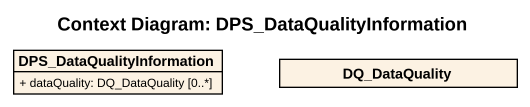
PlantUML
@startuml
title Context Diagram: DPS_DataQualityInformation
hide circle
hide empty members
skinparam classAttributeIconSize 0
class DPS_DataQualityInformation {
  + dataQuality: DQ_DataQuality [0..*]
}
class DQ_DataQuality
@enduml
